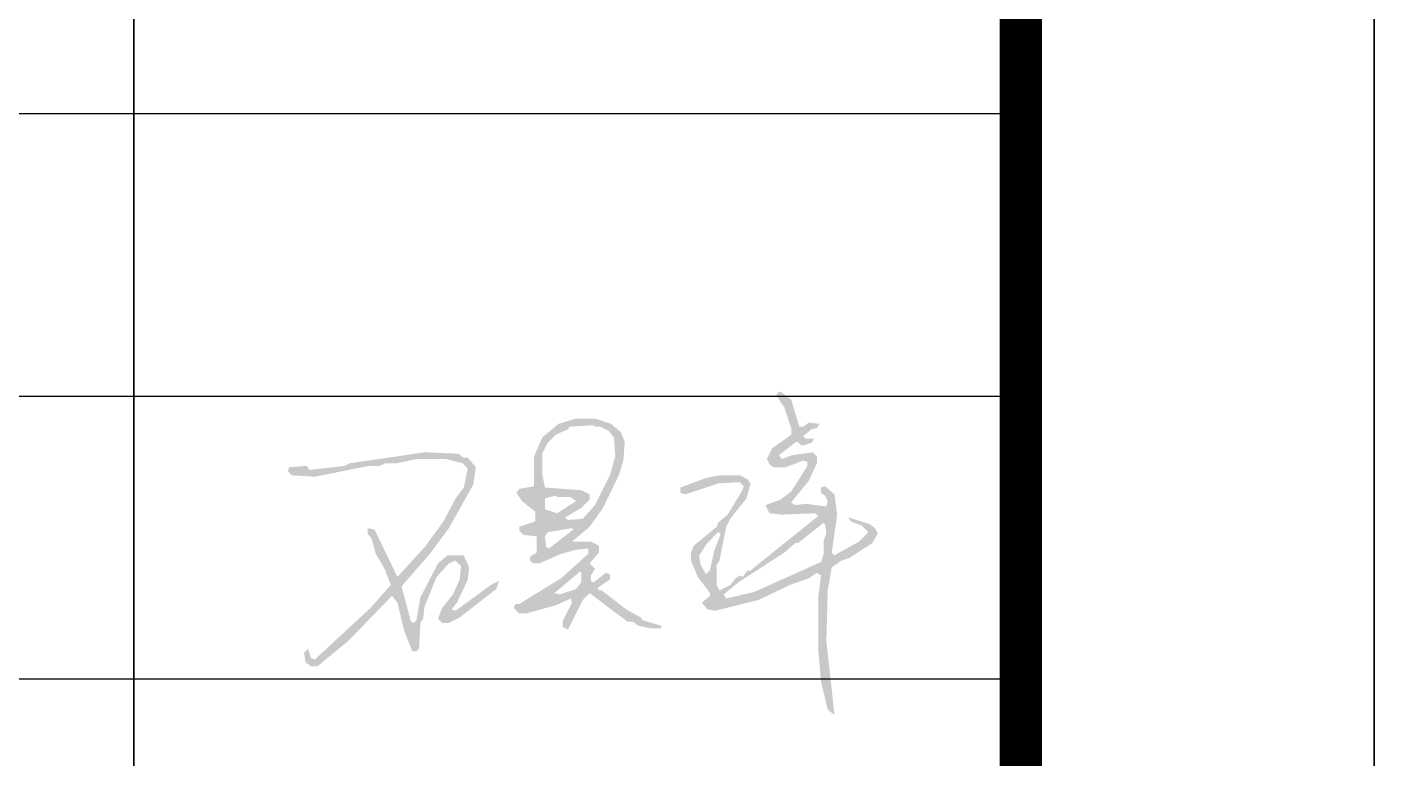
# Model space of a CAD drawing. Header units: millimetres. Extents: x 12325263 to 13848842, y -1463133 to 573208.
# Drawn here: x 12643122 to 12648842, y -1138826 to -1135724 of the extents above; entities that cross this region are included whole.
import ezdxf
from ezdxf.enums import TextEntityAlignment as Align

# ---------------------------------------------------------------- set-up
doc = ezdxf.new("R2010")
doc.units = ezdxf.units.MM
doc.header["$LTSCALE"] = 1000
for name, color, linetype in [('PUB_HATCH', 8, 'Continuous'), ('TITLIN', 7, 'Continuous'), ('TITLIN1', 7, 'Continuous'), ('电子签名', 6, 'Continuous')]:
    doc.layers.add(name, color=color, linetype=linetype)
doc.styles.add('ACHT', font='simhei.ttf')
doc.styles.add('TITXC', font='simhei.ttf')
doc.styles.add('TITXV', font='', dxfattribs={"width": 0.7})
doc.styles.get('TITXV').set_extended_font_data('SimSun')

# ---------------------------------------------------------------- blocks, each defined once
blk = doc.blocks.new('横向图框_A0')
at = {"layer": 'TITLIN'}
for p, q in [((1153.896, 214.115), (1153.896, 110.493)), ((1132.321, 150.115), (1179, 150.115)), ((1114, 142.115), (1179, 142.115)), ((1132.321, 134.115), (1179, 134.115))]:
    blk.add_line(p, q, dxfattribs=at)
at = {"layer": 'TITLIN1'}
blk.add_lwpolyline([(0, 0), (1189, 0), (1189, 841), (0, 841)], close=True, dxfattribs=at)
at = {"layer": 'TITLIN1', "const_width": 1.2}
blk.add_lwpolyline([(25, 10), (1179, 10), (1179, 831), (25, 831)], close=True, dxfattribs=at)
blk.add_lwpolyline([(25, 10), (1179, 10), (1179, 831), (25, 831)], close=True, dxfattribs=at)
at = {"style": 'TITXV', "width": 0.8}
for tag, p in [('智能化', (9.375, 781)), ('暖通', (3.125, 781)), ('给排水', (15.625, 705)), ('建筑', (3.125, 705)), ('结构', (9.375, 705)), ('电气', (21.875, 705))]:
    blk.add_attdef(tag, text='', height=2.5, rotation=90, dxfattribs=at).set_placement(p, align=Align.MIDDLE_CENTER)
for tag, height, style, p in [('总工程师', 3, 'ACHT', (1143.109, 210.304)), ('审定', 3, 'ACHT', (1143.109, 202.304)), ('审核', 3, 'ACHT', (1143.109, 194.304)), ('设计总负责人1', 3, 'ACHT', (1143.109, 186.304)), ('设计总负责人2', 3, 'ACHT', (1143.109, 178.304)), ('设计总负责人3', 3, 'ACHT', (1143.109, 170.304)), ('专业负责人1', 3, 'ACHT', (1143.109, 162.304)), ('专业负责人2', 3, 'ACHT', (1143.109, 154.304)), ('专业负责人3', 3, 'ACHT', (1143.109, 146.304)), ('校核1', 3, 'ACHT', (1143.109, 138.304)), ('校核2', 3, 'ACHT', (1143.109, 130.304)), ('设计1', 3, 'ACHT', (1143.109, 122.304)), ('设计2', 3, 'ACHT', (1143.109, 114.304)), ('工程编号', 3, 'TITXC', (1142.308, 74.793)), ('专业', 3, 'TITXC', (1170.433, 74.793)), ('设计阶段', 3, 'TITXC', (1155.544, 67.776)), ('图号', 5, 'TITXC', (1140.343, 32.746)), ('出图日期', 3, 'ACHT', (1144.346, 24.293))]:
    blk.add_attdef(tag, text='', height=height, dxfattribs=dict(style=style)).set_placement(p, align=Align.MIDDLE_CENTER)
at = {"style": 'TITXC', "flags": 1}
for tag, height, p in [('建设单位', 3, (1149.822, 102.293)), ('工程名称', 3, (1149.822, 86.293)), ('图纸名称', 5, (1149.822, 51.043))]:
    blk.add_attdef(tag, text='', height=height, dxfattribs=at).set_placement(p, align=Align.MIDDLE_CENTER)
at = {"style": 'ACHT', "width": 0.8}
for tag, p in [('版本号', (1172.763, 32.793)), ('序号', (1172.763, 24.293))]:
    blk.add_attdef(tag, text='', height=3, dxfattribs=at).set_placement(p, align=Align.MIDDLE_CENTER)
blk = doc.blocks.new('*U20')
blk.add_blockref('横向图框_A0', (0, 0))
blk = doc.blocks.new('3334')
at = {"linetype": 'Continuous'}
h = blk.add_hatch(color=256, dxfattribs=at)
h.dxf.hatch_style = 1
h.paths.add_polyline_path([(74.1, -35.63), (73.1, -34.63), (54.1, -50.63), (58.1, -51.63), (70.1, -47.63), (74.1, -42.63)], flags=16)
h.paths.add_polyline_path([(177.1, -6.63), (175.1, -5.63), (167.1, -13.63), (161.1, -22.63), (162.1, -29.63), (166.1, -36.63), (169.1, -33.63), (172.1, -19.63)], flags=16)
h.paths.add_polyline_path([(68.1, -3.63), (67.1, -2.63), (49.1, -5.63), (47.1, -8.63), (48.1, -16.63), (50.1, -17.63)], flags=16)
h.paths.add_polyline_path([(254.1, 0.37), (253.1, 1.37), (234.1, -13.63), (232.1, -13.63), (224.1, -20.63), (190.1, -42.63), (179.1, -51.63), (181.1, -54.63), (202.1, -49.63), (251.1, -27.63), (253.1, -21.63), (253.1, -11.63), (255.1, -6.63)], flags=16)
h.paths.add_polyline_path([(56.1, 20.37), (55.1, 21.37), (47.1, 19.37), (47.1, 11.37), (56.1, 8.37), (70.1, 17.37), (66.1, 20.37)], flags=16)
h.paths.add_polyline_path([(-41.9, 53.37), (-16.9, 52.37), (-12.9, 49.37), (-9.9, 49.37), (-3.9, 42.37), (-5.9, 29.37), (-23.9, -2.63), (-37.9, -21.63), (-58.9, -45.63), (-51.9, -71.63), (-49.9, -72.63), (-47.9, -70.63), (-44.9, -53.63), (-31.9, -28.63), (-24.9, -22.63), (-12.9, -22.63), (-8.9, -31.63), (-9.9, -40.63), (-17.9, -57.63), (-21.9, -62.63), (-18.9, -63.63), (7.1, -44.63), (13.1, -41.63), (11.1, -47.63), (-15.9, -68.63), (-23.9, -72.63), (-28.9, -72.63), (-31.9, -69.63), (-28.9, -61.63), (-20.9, -51.63), (-15.9, -40.63), (-14.9, -30.63), (-18.9, -26.63), (-23.9, -28.63), (-32.9, -38.63), (-41.9, -60.63), (-42.9, -69.63), (-44.9, -72.63), (-45.9, -91.63), (-47.9, -93.63), (-50.9, -93.63), (-56.9, -78.63), (-61.9, -57.63), (-65.9, -52.63), (-97.9, -85.63), (-120.9, -104.63), (-125.9, -104.63), (-129.9, -101.63), (-130.9, -94.63), (-127.9, -91.63), (-125.9, -98.63), (-122.9, -99.63), (-81.9, -61.63), (-66.9, -44.63), (-70.9, -33.63), (-77.9, -21.63), (-80.9, -10.63), (-83.9, -6.63), (-83.9, -2.63), (-78.9, -3.63), (-61.9, -38.63), (-40.9, -15.63), (-27.9, 2.37), (-18.9, 19.37), (-12.9, 27.37), (-9.9, 41.37), (-13.9, 45.37), (-25.9, 48.37), (-47.9, 48.37), (-61.9, 45.37), (-70.9, 45.37), (-74.9, 43.37), (-82.9, 43.37), (-122.9, 35.37), (-139.9, 36.37), (-142.9, 39.37), (-141.9, 42.37), (-128.9, 43.37), (-126.9, 40.37), (-100.9, 43.37), (-96.9, 45.37)])
h.paths.add_polyline_path([(84.1, 72.37), (83.1, 73.37), (65.1, 72.37), (64.1, 70.37), (55.1, 66.37), (49.1, 60.37), (45.1, 52.37), (45.1, 37.37), (47.1, 27.37), (74.1, 25.37), (80.1, 22.37), (80.1, 18.37), (74.1, 12.37), (62.1, 5.37), (64.1, 3.37), (75.1, 4.37), (84.1, 14.37), (95.1, 36.37), (99.1, 50.37), (98.1, 64.37), (94.1, 69.37), (88.1, 72.37)], flags=16)
h.paths.add_polyline_path([(70.1, 78.37), (84.1, 78.37), (96.1, 74.37), (103.1, 68.37), (106.1, 61.37), (105.1, 47.37), (102.1, 37.37), (90.1, 12.37), (80.1, -1.63), (67.1, -12.63), (81.1, -12.63), (87.1, -15.63), (87.1, -20.63), (80.1, -28.63), (84.1, -32.63), (81.1, -37.63), (81.1, -41.63), (83.1, -42.63), (92.1, -35.63), (95.1, -36.63), (95.1, -40.63), (86.1, -46.63), (87.1, -48.63), (89.1, -48.63), (107.1, -62.63), (118.1, -68.63), (119.1, -70.63), (133.1, -74.63), (133.1, -76.63), (125.1, -76.63), (116.1, -74.63), (112.1, -71.63), (108.1, -71.63), (80.1, -50.63), (75.1, -55.63), (64.1, -77.63), (60.1, -75.63), (60.1, -71.63), (67.1, -57.63), (66.1, -54.63), (55.1, -59.63), (33.1, -65.63), (28.1, -65.63), (24.1, -61.63), (25.1, -58.63), (28.1, -58.63), (59.1, -39.63), (79.1, -21.63), (79.1, -17.63), (70.1, -18.63), (59.1, -21.63), (43.1, -28.63), (38.1, -28.63), (36.1, -26.63), (36.1, -23.63), (41.1, -20.63), (41.1, -8.63), (31.1, -7.63), (28.1, -4.63), (28.1, -1.63), (40.1, 2.37), (40.1, 9.37), (30.1, 17.37), (26.1, 23.37), (28.1, 26.37), (39.1, 28.37), (39.1, 50.37), (45.1, 64.37), (57.1, 74.37)])
h.paths.add_polyline_path([(219.1, 97.37), (221.1, 98.37), (229.1, 92.37), (235.1, 72.37), (238.1, 72.37), (242.1, 75.37), (250.1, 74.37), (248.1, 71.37), (244.1, 70.37), (238.1, 65.37), (240.1, 63.37), (246.1, 63.37), (244.1, 60.37), (237.1, 58.37), (233.1, 61.37), (220.1, 51.37), (222.1, 48.37), (230.1, 51.37), (245.1, 53.37), (248.1, 50.37), (248.1, 45.37), (242.1, 32.37), (229.1, 16.37), (232.1, 14.37), (240.1, 15.37), (255.1, 13.37), (256.1, 17.37), (254.1, 21.37), (251.1, 23.37), (251.1, 27.37), (254.1, 28.37), (261.1, 22.37), (263.1, 7.37), (259.1, -20.63), (261.1, -22.63), (279.1, -12.63), (286.1, -5.63), (281.1, -0.63), (273.1, 2.37), (271.1, 5.37), (287.1, 0.37), (291.1, -2.63), (293.1, -6.63), (289.1, -13.63), (272.1, -24.63), (266.1, -26.63), (259.1, -31.63), (256.1, -48.63), (255.1, -85.63), (261.1, -140.63), (256.1, -136.63), (251.1, -115.63), (249.1, -92.63), (249.1, -53.63), (251.1, -37.63), (248.1, -35.63), (242.1, -39.63), (228.1, -44.63), (205.1, -55.63), (173.1, -63.63), (167.1, -62.63), (163.1, -57.63), (169.1, -52.63), (169.1, -50.63), (160.1, -38.63), (155.1, -26.63), (155.1, -20.63), (157.1, -15.63), (174.1, -1.63), (175.1, 1.37), (182.1, 7.37), (193.1, 25.37), (194.1, 28.37), (191.1, 31.37), (175.1, 30.37), (151.1, 22.37), (147.1, 23.37), (147.1, 27.37), (166.1, 34.37), (176.1, 36.37), (191.1, 36.37), (197.1, 33.37), (199.1, 30.37), (196.1, 19.37), (184.1, 4.37), (181.1, -1.63), (176.1, -26.63), (174.1, -29.63), (174.1, -44.63), (176.1, -48.63), (184.1, -44.63), (188.1, -39.63), (191.1, -37.63), (193.1, -38.63), (197.1, -33.63), (198.1, -34.63), (249.1, 6.37), (247.1, 8.37), (222.1, 7.37), (213.1, 8.37), (210.1, 14.37), (221.1, 18.37), (229.1, 24.37), (241.1, 43.37), (241.1, 46.37), (238.1, 47.37), (225.1, 42.37), (216.1, 42.37), (213.1, 44.37), (211.1, 48.37), (215.1, 56.37), (229.1, 66.37), (229.1, 71.37), (224.1, 86.37), (218.1, 95.37)])
blk = doc.blocks.new('A$C62AF6C70')
at = {"layer": '电子签名'}
blk.add_lwpolyline([(0, 0), (0, 10382.2), (2510.4, 10382.2), (2510.4, 0)], close=True, dxfattribs=at)
at = {"layer": '电子签名', "xscale": 3.830196704849774, "yscale": 3.830196704849774, "zscale": 3.830196704849774}
blk.add_blockref('3334', (982.9, 2818.9), dxfattribs=at)
blk = doc.blocks.new('A$C15443CC7')
for name, p, xscale, yscale, zscale in [('*U20', (0, 0), 150, 150, 150), ('A$C62AF6C70', (173084.4, 16544), 1.49999999998998, 1.49999999998998, 1.49999999998998)]:
    blk.add_blockref(name, p, dxfattribs=dict(xscale=xscale, yscale=yscale, zscale=zscale))

msp = doc.modelspace()

# ---------------------------------------------------------------- linework, layer by layer
at = {"layer": 'PUB_HATCH'}
msp.add_lwpolyline([(12468841.6, -983133), (12648841.6, -983133), (12648841.6, -1213133), (12468841.6, -1213133)], close=True, dxfattribs=at)

# ---------------------------------------------------------------- block references
msp.add_blockref('A$C15443CC7', (12470491.6, -1158608))

doc.saveas('drawing.dxf')
